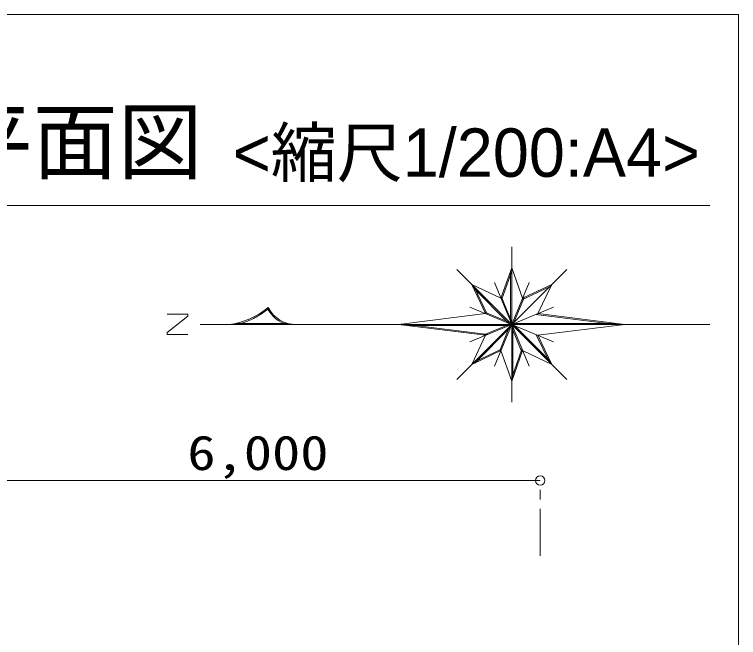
# Model space of a CAD drawing. Units: millimetres, scale not verified. Extents: x -9667 to 46333, y -21730 to 17470.
# Drawn here: x 38660 to 46333, y 10865 to 17470 of the extents above; entities that cross this region are included whole.
import ezdxf
from ezdxf.enums import TextEntityAlignment as Align

# ---------------------------------------------------------------- set-up
doc = ezdxf.new("R2010")
doc.units = ezdxf.units.MM
doc.header["$LTSCALE"] = 100
doc.linetypes.add('CHAIN1', pattern=[8, 5, -1, 1, -1])
doc.layers.add('0-1', color=4, linetype='Continuous', lineweight=9)
doc.layers.add('F-F', color=7, linetype='Continuous', lineweight=18)
doc.styles.add('HG創英角ｺﾞｼｯｸUB', font='')
doc.styles.add('ＭＳ ゴシック', font='')
doc.styles.get('HG創英角ｺﾞｼｯｸUB').set_extended_font_data('HG創英角ｺﾞｼｯｸUB')
doc.styles.get('ＭＳ ゴシック').set_extended_font_data('MS Gothic')

msp = doc.modelspace()

# ---------------------------------------------------------------- linework, layer by layer
at = {"layer": '0-1'}
msp.add_line((38231.8, 12529.3), (44231.8, 12529.3), dxfattribs=at)
at = {"layer": '0-1', "linetype": 'CHAIN1'}
msp.add_line((44231.8, 11729.3), (44231.8, 12529.3), dxfattribs=at)
at = {"layer": '0-1'}
msp.add_circle((44231.8, 12529.5), 50, dxfattribs=at)
at = {"layer": 'F-F'}
for p, q in [((46332.8, -21730.4), (46332.8, 17469.6)), ((19784, 15446), (46029.1, 15446)), ((43929.1, 13359.4), (43929.1, 15007.4)), ((43347.4, 13601.7), (44512.7, 14767)), ((44512.7, 13599.8), (43347.4, 14765.1)), ((43929.1, 14783.4), (43814.3, 14460.6)), ((43929.1, 14747.6), (43824, 14452)), ((43917.1, 14212.4), (43917.1, 14735.5)), ((43814.3, 14460.6), (43504.9, 14607.7)), ((43504.9, 14607.7), (43652, 14298.2)), ((43530.2, 14582.3), (43668.5, 14291.4)), ((44112.8, 13740), (43745.4, 14626.9)), ((44112.8, 14626.9), (43745.4, 13739.9)), ((44037.1, 14444), (44328.1, 14582.3)), ((44353.4, 14607.7), (44206.3, 14298.2)), ((43900.2, 14195.4), (43520.2, 14575.3)), ((43928.5, 14216.2), (43822.7, 14471.6)), ((43951.3, 14205.6), (44060.1, 14468.3)), ((43485.7, 14367.1), (44372.6, 13999.7)), ((43485.7, 13999.7), (44372.6, 14367.1)), ((40279.3, 14294.4), (40496.8, 14294.4)), ((40496.9, 14272.8), (40279.3, 14100)), ((40496.8, 14294.4), (40496.9, 14272.8)), ((43652, 14298.2), (42729.1, 14183.4)), ((43906.9, 14205.6), (43644.3, 14314.4)), ((44183.8, 14288.9), (45031.9, 14183.4)), ((44206.3, 14298.2), (45129.1, 14183.4)), ((41004.4, 14195.4), (41553.4, 14195.4)), ((43958.1, 14195.4), (45032.7, 14195.4)), ((40629.1, 14183.4), (46029.1, 14183.4)), ((43652, 14068.6), (42729.1, 14183.4)), ((42825.6, 14171.4), (43900.2, 14171.4)), ((43674.4, 14077.9), (42826.3, 14183.4)), ((43917.1, 14154.4), (43537.2, 13774.5)), ((43897.8, 14183.4), (43627.8, 14071.6)), ((43907, 14161.2), (43798.1, 13898.5)), ((43929.1, 14152.1), (44037.9, 13889.4)), ((43941.1, 14154.4), (43941.1, 13617.1)), ((43958.1, 14171.4), (44338.8, 13790.7)), ((44206.3, 14068.6), (45129.1, 14183.4)), ((45118.9, 14183.4), (45120, 14184.5)), ((40279.3, 14100), (40279.3, 14078.4)), ((40279.3, 14078.4), (40495.3, 14078.4)), ((43504.9, 13759.2), (43652, 14068.6)), ((44328.1, 13784.5), (44189.7, 14075.4)), ((44353.4, 13759.1), (44206.3, 14068.6)), ((43814.3, 13906.2), (43504.9, 13759.2)), ((43821.2, 13922.8), (43530.2, 13784.5)), ((43929.1, 13583.4), (43814.3, 13906.2)), ((43929.1, 13619.2), (44037.1, 13922.8)), ((43929.1, 13583.4), (44043.9, 13906.2)), ((44043.9, 13906.2), (44353.4, 13759.1)), ((44311.9, 13817.6), (44312.2, 13817.9))]:
    msp.add_line(p, q, dxfattribs=at)
for points in [[(46332.8, 17469.6), (-9667.2, 17469.6), (-9667.2, -21730.4)], [(43929.1, 14783.4), (44043.9, 14460.6), (44353.4, 14607.7)]]:
    msp.add_lwpolyline(points, dxfattribs=at)
for centre, radius, start, end in [((40843.2, 14963.9), 785.2, 276.28344, 310.11395), ((40843.2, 14963.9), 797.2, 281.75417, 310.11395), ((41641.5, 14510.8), 339.5, 206.74773, 254.66453), ((41641.5, 14510.8), 327.5, 206.74773, 271.3252)]:
    msp.add_arc(centre, radius, start, end, dxfattribs=at)

# ---------------------------------------------------------------- texts
at = {"layer": '0-1', "style": 'ＭＳ ゴシック', "width": 1.2}
msp.add_text('6,000', height=366.6, dxfattribs=at).set_placement((40491.4, 12530.6), align=Align.BOTTOM_LEFT)
at = {"layer": 'F-F', "style": 'HG創英角ｺﾞｼｯｸUB'}
for s, height, p in [('１階、２階平面図', 659.8, (33454, 15594.6)), ('<縮尺1/200:A4>', 513.2, (40974.3, 15594.6))]:
    msp.add_text(s, height=height, dxfattribs=at).set_placement(p, align=Align.BOTTOM_LEFT)

doc.saveas('drawing.dxf')
